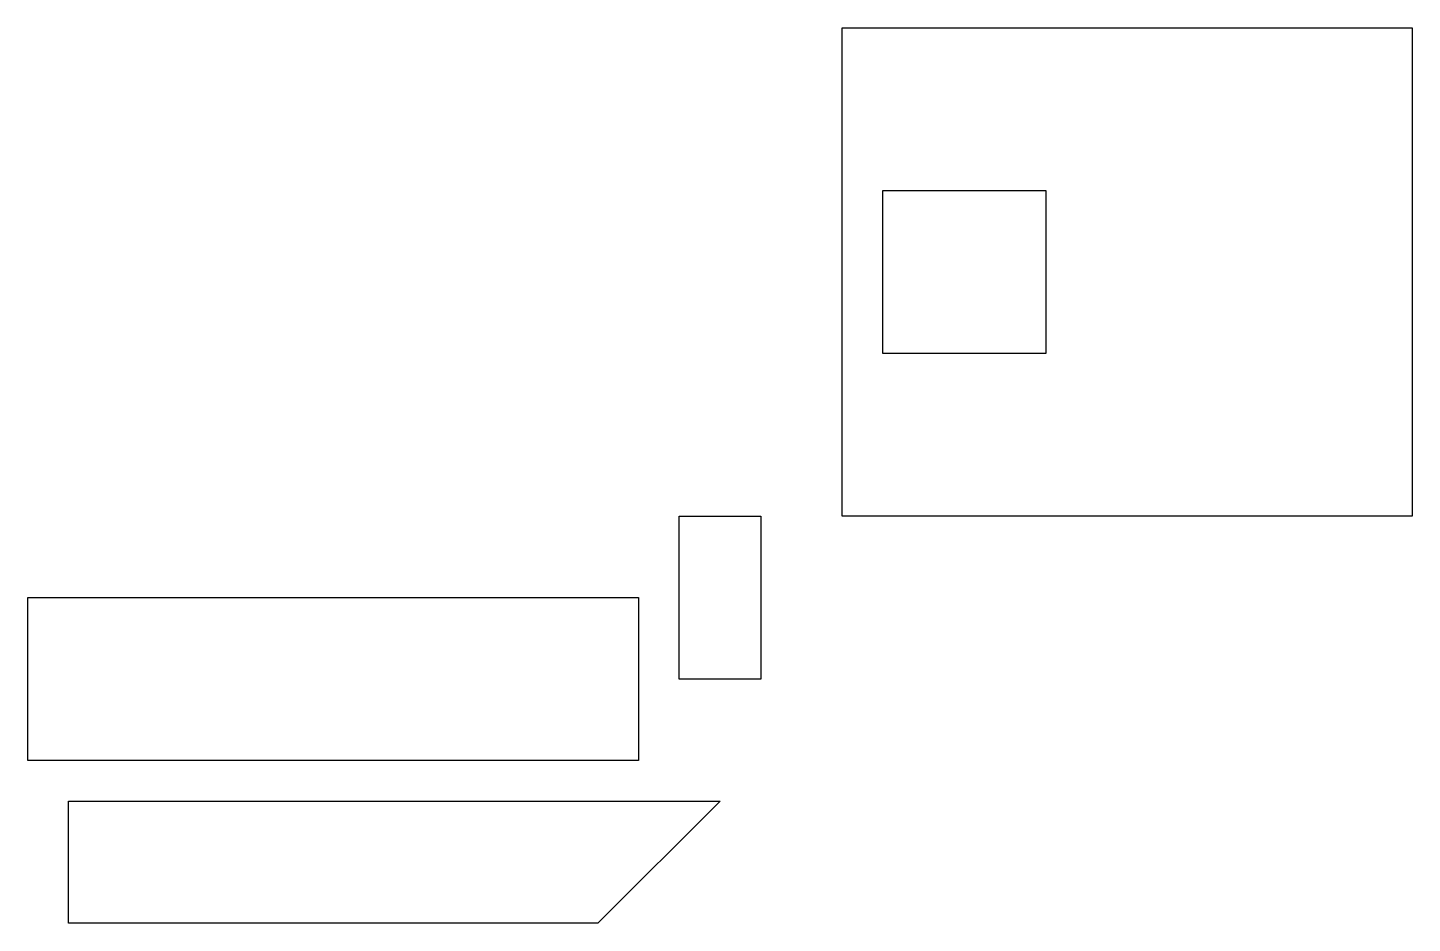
# Model space of a CAD drawing. Header units: millimetres. Extents: x -80 to 90, y 10 to 120.
import ezdxf

# ---------------------------------------------------------------- set-up
doc = ezdxf.new("R2010")
doc.units = ezdxf.units.MM
doc.layers.get('0').update_dxf_attribs({"linetype": 'CONTINUOUS'})

msp = doc.modelspace()

# ---------------------------------------------------------------- linework, layer by layer
for points in [[(20, 120), (90, 120), (90, 60), (20, 60)], [(25, 100), (45, 100), (45, 80), (25, 80)], [(0, 60), (10, 60), (10, 40), (0, 40)], [(-80, 50), (-15, 50), (-5, 50), (-5, 30), (-15, 30), (-80, 30)], [(-75, 25), (5, 25), (-10, 10), (-75, 10)]]:
    msp.add_lwpolyline(points, close=True)

doc.saveas('drawing.dxf')
